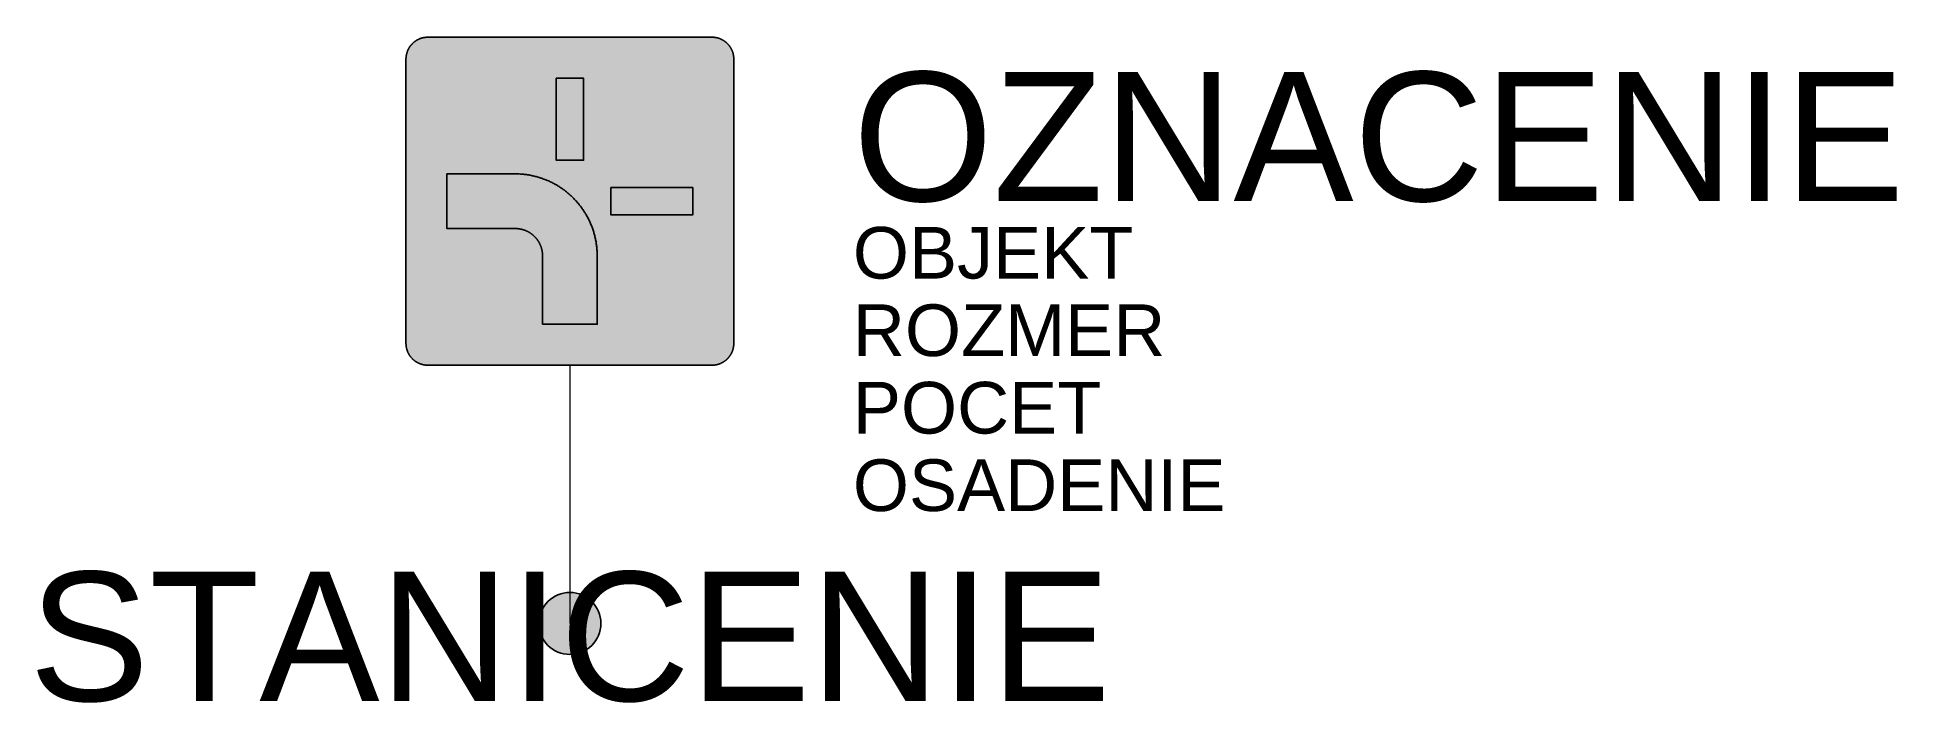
# Model space of a CAD drawing. Header units: metres. Extents: x -10.3 to 25.7, y -1.5 to 11.4.
import ezdxf
from ezdxf.enums import TextEntityAlignment as Align

# ---------------------------------------------------------------- set-up
doc = ezdxf.new("R2010")
doc.units = ezdxf.units.M
doc.layers.get('Defpoints').update_dxf_attribs({"color": 140, "lineweight": 5})
doc.styles.get("Standard").update_dxf_attribs({"font": 'arial.ttf'})

msp = doc.modelspace()

# ---------------------------------------------------------------- hatches: boundary and pattern name
at = {"true_color": 0xf1efea}
msp.add_hatch(color=7, dxfattribs=at).paths.add_polyline_path([(-2.752, 5), (-2.757, 5), (-2.762, 5), (-2.767, 5), (-2.773, 5), (-2.778, 5.001), (-2.783, 5.001), (-2.788, 5.002), (-2.793, 5.002), (-2.799, 5.003), (-2.804, 5.003), (-2.809, 5.004), (-2.814, 5.005), (-2.819, 5.005), (-2.824, 5.006), (-2.83, 5.007), (-2.835, 5.008), (-2.84, 5.009), (-2.845, 5.01), (-2.85, 5.012), (-2.855, 5.013), (-2.86, 5.014), (-2.865, 5.015), (-2.87, 5.017), (-2.875, 5.018), (-2.88, 5.02), (-2.885, 5.021), (-2.89, 5.023), (-2.894, 5.025), (-2.899, 5.027), (-2.904, 5.028), (-2.909, 5.03), (-2.914, 5.032), (-2.918, 5.034), (-2.923, 5.036), (-2.928, 5.038), (-2.933, 5.041), (-2.937, 5.043), (-2.942, 5.045), (-2.946, 5.047), (-2.951, 5.05), (-2.956, 5.052), (-2.96, 5.055), (-2.965, 5.057), (-2.969, 5.06), (-2.973, 5.063), (-2.978, 5.065), (-2.982, 5.068), (-2.987, 5.071), (-2.991, 5.074), (-2.995, 5.077), (-2.999, 5.08), (-3.004, 5.083), (-3.008, 5.086), (-3.012, 5.089), (-3.016, 5.093), (-3.02, 5.096), (-3.024, 5.099), (-3.028, 5.103), (-3.032, 5.106), (-3.036, 5.109), (-3.04, 5.113), (-3.044, 5.117), (-3.047, 5.12), (-3.051, 5.124), (-3.055, 5.128), (-3.058, 5.131), (-3.062, 5.135), (-3.065, 5.139), (-3.069, 5.143), (-3.072, 5.147), (-3.076, 5.151), (-3.079, 5.155), (-3.082, 5.159), (-3.086, 5.163), (-3.089, 5.167), (-3.092, 5.171), (-3.095, 5.176), (-3.098, 5.18), (-3.101, 5.184), (-3.104, 5.188), (-3.107, 5.193), (-3.109, 5.197), (-3.112, 5.201), (-3.115, 5.206), (-3.118, 5.21), (-3.12, 5.215), (-3.123, 5.219), (-3.125, 5.224), (-3.128, 5.229), (-3.13, 5.233), (-3.132, 5.238), (-3.134, 5.242), (-3.137, 5.247), (-3.139, 5.252), (-3.141, 5.256), (-3.143, 5.261), (-3.145, 5.266), (-3.147, 5.271), (-3.148, 5.276), (-3.15, 5.281), (-3.152, 5.285), (-3.154, 5.29), (-3.155, 5.295), (-3.157, 5.3), (-3.158, 5.305), (-3.16, 5.31), (-3.161, 5.315), (-3.162, 5.32), (-3.164, 5.325), (-3.165, 5.33), (-3.166, 5.335), (-3.167, 5.34), (-3.168, 5.345), (-3.169, 5.351), (-3.17, 5.356), (-3.17, 5.361), (-3.171, 5.366), (-3.172, 5.371), (-3.172, 5.376), (-3.173, 5.381), (-3.173, 5.387), (-3.174, 5.392), (-3.174, 5.397), (-3.174, 5.402), (-3.175, 5.408), (-3.175, 5.413), (-3.175, 5.418), (-3.175, 5.423), (-3.175, 10.927), (-3.175, 10.932), (-3.175, 10.937), (-3.175, 10.942), (-3.174, 10.948), (-3.174, 10.953), (-3.174, 10.958), (-3.173, 10.963), (-3.173, 10.968), (-3.172, 10.974), (-3.172, 10.979), (-3.171, 10.984), (-3.17, 10.989), (-3.17, 10.994), (-3.169, 10.999), (-3.168, 11.004), (-3.167, 11.01), (-3.166, 11.015), (-3.165, 11.02), (-3.164, 11.025), (-3.162, 11.03), (-3.161, 11.035), (-3.16, 11.04), (-3.158, 11.045), (-3.157, 11.05), (-3.155, 11.055), (-3.154, 11.06), (-3.152, 11.064), (-3.15, 11.069), (-3.148, 11.074), (-3.147, 11.079), (-3.145, 11.084), (-3.143, 11.089), (-3.141, 11.093), (-3.139, 11.098), (-3.137, 11.103), (-3.134, 11.108), (-3.132, 11.112), (-3.13, 11.117), (-3.128, 11.121), (-3.125, 11.126), (-3.123, 11.131), (-3.12, 11.135), (-3.118, 11.14), (-3.115, 11.144), (-3.112, 11.148), (-3.109, 11.153), (-3.107, 11.157), (-3.104, 11.161), (-3.101, 11.166), (-3.098, 11.17), (-3.095, 11.174), (-3.092, 11.178), (-3.089, 11.183), (-3.086, 11.187), (-3.082, 11.191), (-3.079, 11.195), (-3.076, 11.199), (-3.072, 11.203), (-3.069, 11.207), (-3.065, 11.211), (-3.062, 11.215), (-3.058, 11.218), (-3.055, 11.222), (-3.051, 11.226), (-3.047, 11.23), (-3.044, 11.233), (-3.04, 11.237), (-3.036, 11.24), (-3.032, 11.244), (-3.028, 11.247), (-3.024, 11.251), (-3.02, 11.254), (-3.016, 11.257), (-3.012, 11.261), (-3.008, 11.264), (-3.004, 11.267), (-2.999, 11.27), (-2.995, 11.273), (-2.991, 11.276), (-2.987, 11.279), (-2.982, 11.282), (-2.978, 11.284), (-2.973, 11.287), (-2.969, 11.29), (-2.965, 11.293), (-2.96, 11.295), (-2.956, 11.298), (-2.951, 11.3), (-2.946, 11.302), (-2.942, 11.305), (-2.937, 11.307), (-2.933, 11.309), (-2.928, 11.312), (-2.923, 11.314), (-2.918, 11.316), (-2.914, 11.318), (-2.909, 11.32), (-2.904, 11.322), (-2.899, 11.323), (-2.894, 11.325), (-2.89, 11.327), (-2.885, 11.329), (-2.88, 11.33), (-2.875, 11.332), (-2.87, 11.333), (-2.865, 11.335), (-2.86, 11.336), (-2.855, 11.337), (-2.85, 11.338), (-2.845, 11.34), (-2.84, 11.341), (-2.835, 11.342), (-2.83, 11.343), (-2.824, 11.344), (-2.819, 11.345), (-2.814, 11.345), (-2.809, 11.346), (-2.804, 11.347), (-2.799, 11.347), (-2.793, 11.348), (-2.788, 11.348), (-2.783, 11.349), (-2.778, 11.349), (-2.773, 11.349), (-2.767, 11.35), (-2.762, 11.35), (-2.757, 11.35), (-2.752, 11.35), (2.752, 11.35), (2.757, 11.35), (2.762, 11.35), (2.767, 11.35), (2.773, 11.349), (2.778, 11.349), (2.783, 11.349), (2.788, 11.348), (2.793, 11.348), (2.799, 11.347), (2.804, 11.347), (2.809, 11.346), (2.814, 11.345), (2.819, 11.345), (2.824, 11.344), (2.83, 11.343), (2.835, 11.342), (2.84, 11.341), (2.845, 11.34), (2.85, 11.338), (2.855, 11.337), (2.86, 11.336), (2.865, 11.335), (2.87, 11.333), (2.875, 11.332), (2.88, 11.33), (2.885, 11.329), (2.89, 11.327), (2.894, 11.325), (2.899, 11.323), (2.904, 11.322), (2.909, 11.32), (2.914, 11.318), (2.918, 11.316), (2.923, 11.314), (2.928, 11.312), (2.933, 11.309), (2.937, 11.307), (2.942, 11.305), (2.946, 11.302), (2.951, 11.3), (2.956, 11.298), (2.96, 11.295), (2.965, 11.293), (2.969, 11.29), (2.973, 11.287), (2.978, 11.284), (2.982, 11.282), (2.987, 11.279), (2.991, 11.276), (2.995, 11.273), (2.999, 11.27), (3.003, 11.267), (3.008, 11.264), (3.012, 11.261), (3.016, 11.257), (3.02, 11.254), (3.024, 11.251), (3.028, 11.247), (3.032, 11.244), (3.036, 11.24), (3.04, 11.237), (3.043, 11.233), (3.047, 11.23), (3.051, 11.226), (3.055, 11.222), (3.058, 11.218), (3.062, 11.215), (3.065, 11.211), (3.069, 11.207), (3.072, 11.203), (3.076, 11.199), (3.079, 11.195), (3.082, 11.191), (3.086, 11.187), (3.089, 11.183), (3.092, 11.178), (3.095, 11.174), (3.098, 11.17), (3.101, 11.166), (3.104, 11.161), (3.107, 11.157), (3.109, 11.153), (3.112, 11.148), (3.115, 11.144), (3.118, 11.14), (3.12, 11.135), (3.123, 11.131), (3.125, 11.126), (3.128, 11.121), (3.13, 11.117), (3.132, 11.112), (3.134, 11.108), (3.137, 11.103), (3.139, 11.098), (3.141, 11.093), (3.143, 11.089), (3.145, 11.084), (3.147, 11.079), (3.148, 11.074), (3.15, 11.069), (3.152, 11.064), (3.154, 11.06), (3.155, 11.055), (3.157, 11.05), (3.158, 11.045), (3.16, 11.04), (3.161, 11.035), (3.162, 11.03), (3.163, 11.025), (3.165, 11.02), (3.166, 11.015), (3.167, 11.01), (3.168, 11.004), (3.169, 10.999), (3.17, 10.994), (3.17, 10.989), (3.171, 10.984), (3.172, 10.979), (3.172, 10.974), (3.173, 10.968), (3.173, 10.963), (3.174, 10.958), (3.174, 10.953), (3.174, 10.948), (3.175, 10.942), (3.175, 10.937), (3.175, 10.932), (3.175, 10.927), (3.175, 5.423), (3.175, 5.418), (3.175, 5.413), (3.175, 5.408), (3.174, 5.402), (3.174, 5.397), (3.174, 5.392), (3.173, 5.387), (3.173, 5.381), (3.172, 5.376), (3.172, 5.371), (3.171, 5.366), (3.17, 5.361), (3.17, 5.356), (3.169, 5.351), (3.168, 5.345), (3.167, 5.34), (3.166, 5.335), (3.165, 5.33), (3.163, 5.325), (3.162, 5.32), (3.161, 5.315), (3.16, 5.31), (3.158, 5.305), (3.157, 5.3), (3.155, 5.295), (3.154, 5.29), (3.152, 5.285), (3.15, 5.281), (3.148, 5.276), (3.147, 5.271), (3.145, 5.266), (3.143, 5.261), (3.141, 5.256), (3.139, 5.252), (3.137, 5.247), (3.134, 5.242), (3.132, 5.238), (3.13, 5.233), (3.128, 5.229), (3.125, 5.224), (3.123, 5.219), (3.12, 5.215), (3.118, 5.21), (3.115, 5.206), (3.112, 5.201), (3.109, 5.197), (3.107, 5.193), (3.104, 5.188), (3.101, 5.184), (3.098, 5.18), (3.095, 5.176), (3.092, 5.171), (3.089, 5.167), (3.086, 5.163), (3.082, 5.159), (3.079, 5.155), (3.076, 5.151), (3.072, 5.147), (3.069, 5.143), (3.065, 5.139), (3.062, 5.135), (3.058, 5.131), (3.055, 5.128), (3.051, 5.124), (3.047, 5.12), (3.043, 5.117), (3.04, 5.113), (3.036, 5.109), (3.032, 5.106), (3.028, 5.103), (3.024, 5.099), (3.02, 5.096), (3.016, 5.093), (3.012, 5.089), (3.008, 5.086), (3.003, 5.083), (2.999, 5.08), (2.995, 5.077), (2.991, 5.074), (2.987, 5.071), (2.982, 5.068), (2.978, 5.065), (2.973, 5.063), (2.969, 5.06), (2.965, 5.057), (2.96, 5.055), (2.956, 5.052), (2.951, 5.05), (2.946, 5.047), (2.942, 5.045), (2.937, 5.043), (2.933, 5.041), (2.928, 5.038), (2.923, 5.036), (2.918, 5.034), (2.914, 5.032), (2.909, 5.03), (2.904, 5.028), (2.899, 5.027), (2.894, 5.025), (2.89, 5.023), (2.885, 5.021), (2.88, 5.02), (2.875, 5.018), (2.87, 5.017), (2.865, 5.015), (2.86, 5.014), (2.855, 5.013), (2.85, 5.012), (2.845, 5.01), (2.84, 5.009), (2.835, 5.008), (2.83, 5.007), (2.824, 5.006), (2.819, 5.005), (2.814, 5.005), (2.809, 5.004), (2.804, 5.003), (2.799, 5.003), (2.793, 5.002), (2.788, 5.002), (2.783, 5.001), (2.778, 5.001), (2.773, 5), (2.767, 5), (2.762, 5), (2.757, 5), (2.752, 5)])
at = {"true_color": 0x9b9b9b}
h = msp.add_hatch(color=253, dxfattribs=at)
h.paths.add_polyline_path([(-2.752, 5.106), (-2.76, 5.106), (-2.768, 5.106), (-2.776, 5.107), (-2.784, 5.107), (-2.792, 5.108), (-2.8, 5.109), (-2.808, 5.111), (-2.816, 5.112), (-2.823, 5.114), (-2.831, 5.116), (-2.839, 5.118), (-2.846, 5.12), (-2.854, 5.122), (-2.861, 5.125), (-2.868, 5.128), (-2.875, 5.131), (-2.882, 5.134), (-2.889, 5.137), (-2.896, 5.141), (-2.903, 5.144), (-2.91, 5.148), (-2.916, 5.152), (-2.923, 5.156), (-2.929, 5.16), (-2.935, 5.164), (-2.942, 5.169), (-2.948, 5.174), (-2.954, 5.178), (-2.959, 5.183), (-2.965, 5.188), (-2.971, 5.193), (-2.976, 5.199), (-2.981, 5.204), (-2.987, 5.21), (-2.992, 5.215), (-2.997, 5.221), (-3.001, 5.227), (-3.006, 5.233), (-3.011, 5.239), (-3.015, 5.246), (-3.019, 5.252), (-3.023, 5.259), (-3.027, 5.265), (-3.031, 5.272), (-3.034, 5.279), (-3.038, 5.286), (-3.041, 5.293), (-3.044, 5.3), (-3.047, 5.307), (-3.05, 5.314), (-3.053, 5.321), (-3.055, 5.329), (-3.057, 5.336), (-3.059, 5.344), (-3.061, 5.352), (-3.063, 5.359), (-3.064, 5.367), (-3.066, 5.375), (-3.067, 5.383), (-3.068, 5.391), (-3.068, 5.399), (-3.069, 5.407), (-3.069, 5.415), (-3.069, 5.423), (-3.069, 10.927), (-3.069, 10.935), (-3.069, 10.943), (-3.068, 10.951), (-3.068, 10.959), (-3.067, 10.967), (-3.066, 10.975), (-3.064, 10.983), (-3.063, 10.991), (-3.061, 10.998), (-3.059, 11.006), (-3.057, 11.014), (-3.055, 11.021), (-3.053, 11.028), (-3.05, 11.036), (-3.047, 11.043), (-3.044, 11.05), (-3.041, 11.057), (-3.038, 11.064), (-3.034, 11.071), (-3.031, 11.078), (-3.027, 11.085), (-3.023, 11.091), (-3.019, 11.098), (-3.015, 11.104), (-3.011, 11.11), (-3.006, 11.117), (-3.001, 11.123), (-2.997, 11.129), (-2.992, 11.134), (-2.987, 11.14), (-2.981, 11.146), (-2.976, 11.151), (-2.971, 11.156), (-2.965, 11.162), (-2.959, 11.167), (-2.954, 11.172), (-2.948, 11.176), (-2.942, 11.181), (-2.935, 11.186), (-2.929, 11.19), (-2.923, 11.194), (-2.916, 11.198), (-2.91, 11.202), (-2.903, 11.206), (-2.896, 11.209), (-2.889, 11.213), (-2.882, 11.216), (-2.875, 11.219), (-2.868, 11.222), (-2.861, 11.225), (-2.854, 11.227), (-2.846, 11.23), (-2.839, 11.232), (-2.831, 11.234), (-2.823, 11.236), (-2.816, 11.238), (-2.808, 11.239), (-2.8, 11.24), (-2.792, 11.242), (-2.784, 11.243), (-2.776, 11.243), (-2.768, 11.244), (-2.76, 11.244), (-2.752, 11.244), (2.752, 11.244), (2.76, 11.244), (2.768, 11.244), (2.776, 11.243), (2.784, 11.243), (2.792, 11.242), (2.8, 11.24), (2.808, 11.239), (2.816, 11.238), (2.823, 11.236), (2.831, 11.234), (2.839, 11.232), (2.846, 11.23), (2.853, 11.227), (2.861, 11.225), (2.868, 11.222), (2.875, 11.219), (2.882, 11.216), (2.889, 11.213), (2.896, 11.209), (2.903, 11.206), (2.91, 11.202), (2.916, 11.198), (2.923, 11.194), (2.929, 11.19), (2.935, 11.186), (2.942, 11.181), (2.948, 11.176), (2.954, 11.172), (2.959, 11.167), (2.965, 11.162), (2.971, 11.156), (2.976, 11.151), (2.981, 11.146), (2.987, 11.14), (2.992, 11.134), (2.997, 11.129), (3.001, 11.123), (3.006, 11.117), (3.011, 11.11), (3.015, 11.104), (3.019, 11.098), (3.023, 11.091), (3.027, 11.085), (3.031, 11.078), (3.034, 11.071), (3.038, 11.064), (3.041, 11.057), (3.044, 11.05), (3.047, 11.043), (3.05, 11.036), (3.052, 11.028), (3.055, 11.021), (3.057, 11.014), (3.059, 11.006), (3.061, 10.998), (3.063, 10.991), (3.064, 10.983), (3.066, 10.975), (3.067, 10.967), (3.068, 10.959), (3.068, 10.951), (3.069, 10.943), (3.069, 10.935), (3.069, 10.927), (3.069, 5.423), (3.069, 5.415), (3.069, 5.407), (3.068, 5.399), (3.068, 5.391), (3.067, 5.383), (3.066, 5.375), (3.064, 5.367), (3.063, 5.359), (3.061, 5.352), (3.059, 5.344), (3.057, 5.336), (3.055, 5.329), (3.052, 5.321), (3.05, 5.314), (3.047, 5.307), (3.044, 5.3), (3.041, 5.293), (3.038, 5.286), (3.034, 5.279), (3.031, 5.272), (3.027, 5.265), (3.023, 5.259), (3.019, 5.252), (3.015, 5.246), (3.011, 5.239), (3.006, 5.233), (3.001, 5.227), (2.997, 5.221), (2.992, 5.215), (2.987, 5.21), (2.981, 5.204), (2.976, 5.199), (2.971, 5.193), (2.965, 5.188), (2.959, 5.183), (2.954, 5.178), (2.948, 5.174), (2.942, 5.169), (2.935, 5.164), (2.929, 5.16), (2.923, 5.156), (2.916, 5.152), (2.91, 5.148), (2.903, 5.144), (2.896, 5.141), (2.889, 5.137), (2.882, 5.134), (2.875, 5.131), (2.868, 5.128), (2.861, 5.125), (2.853, 5.122), (2.846, 5.12), (2.839, 5.118), (2.831, 5.116), (2.823, 5.114), (2.816, 5.112), (2.808, 5.111), (2.8, 5.109), (2.792, 5.108), (2.784, 5.107), (2.776, 5.107), (2.768, 5.106), (2.76, 5.106), (2.752, 5.106)])
h.paths.add_polyline_path([(-2.752, 5.265), (-2.756, 5.265), (-2.76, 5.265), (-2.764, 5.265), (-2.768, 5.265), (-2.772, 5.266), (-2.776, 5.266), (-2.78, 5.267), (-2.784, 5.268), (-2.788, 5.269), (-2.791, 5.27), (-2.795, 5.271), (-2.799, 5.272), (-2.803, 5.273), (-2.806, 5.274), (-2.81, 5.276), (-2.813, 5.277), (-2.817, 5.279), (-2.82, 5.28), (-2.824, 5.282), (-2.827, 5.284), (-2.831, 5.286), (-2.834, 5.288), (-2.837, 5.29), (-2.84, 5.292), (-2.844, 5.294), (-2.847, 5.296), (-2.85, 5.298), (-2.853, 5.301), (-2.856, 5.303), (-2.858, 5.306), (-2.861, 5.308), (-2.864, 5.311), (-2.867, 5.314), (-2.869, 5.317), (-2.872, 5.319), (-2.874, 5.322), (-2.877, 5.325), (-2.879, 5.328), (-2.881, 5.331), (-2.883, 5.335), (-2.885, 5.338), (-2.887, 5.341), (-2.889, 5.344), (-2.891, 5.348), (-2.893, 5.351), (-2.895, 5.354), (-2.896, 5.358), (-2.898, 5.361), (-2.899, 5.365), (-2.901, 5.369), (-2.902, 5.372), (-2.903, 5.376), (-2.904, 5.38), (-2.905, 5.384), (-2.906, 5.387), (-2.907, 5.391), (-2.908, 5.395), (-2.909, 5.399), (-2.909, 5.403), (-2.91, 5.407), (-2.91, 5.411), (-2.91, 5.415), (-2.91, 5.419), (-2.91, 5.423), (-2.91, 10.927), (-2.91, 10.931), (-2.91, 10.935), (-2.91, 10.939), (-2.91, 10.943), (-2.909, 10.947), (-2.909, 10.951), (-2.908, 10.955), (-2.907, 10.959), (-2.906, 10.962), (-2.905, 10.966), (-2.904, 10.97), (-2.903, 10.974), (-2.902, 10.978), (-2.901, 10.981), (-2.899, 10.985), (-2.898, 10.988), (-2.896, 10.992), (-2.895, 10.995), (-2.893, 10.999), (-2.891, 11.002), (-2.889, 11.006), (-2.887, 11.009), (-2.885, 11.012), (-2.883, 11.015), (-2.881, 11.019), (-2.879, 11.022), (-2.877, 11.025), (-2.874, 11.028), (-2.872, 11.031), (-2.869, 11.033), (-2.867, 11.036), (-2.864, 11.039), (-2.861, 11.042), (-2.858, 11.044), (-2.856, 11.047), (-2.853, 11.049), (-2.85, 11.051), (-2.847, 11.054), (-2.844, 11.056), (-2.84, 11.058), (-2.837, 11.06), (-2.834, 11.062), (-2.831, 11.064), (-2.827, 11.066), (-2.824, 11.068), (-2.82, 11.07), (-2.817, 11.071), (-2.813, 11.073), (-2.81, 11.074), (-2.806, 11.076), (-2.803, 11.077), (-2.799, 11.078), (-2.795, 11.079), (-2.791, 11.08), (-2.788, 11.081), (-2.784, 11.082), (-2.78, 11.083), (-2.776, 11.084), (-2.772, 11.084), (-2.768, 11.085), (-2.764, 11.085), (-2.76, 11.085), (-2.756, 11.085), (-2.752, 11.085), (2.752, 11.085), (2.756, 11.085), (2.76, 11.085), (2.764, 11.085), (2.768, 11.085), (2.772, 11.084), (2.776, 11.084), (2.78, 11.083), (2.784, 11.082), (2.787, 11.081), (2.791, 11.08), (2.795, 11.079), (2.799, 11.078), (2.803, 11.077), (2.806, 11.076), (2.81, 11.074), (2.813, 11.073), (2.817, 11.071), (2.82, 11.07), (2.824, 11.068), (2.827, 11.066), (2.831, 11.064), (2.834, 11.062), (2.837, 11.06), (2.84, 11.058), (2.844, 11.056), (2.847, 11.054), (2.85, 11.051), (2.853, 11.049), (2.856, 11.047), (2.858, 11.044), (2.861, 11.042), (2.864, 11.039), (2.867, 11.036), (2.869, 11.033), (2.872, 11.031), (2.874, 11.028), (2.877, 11.025), (2.879, 11.022), (2.881, 11.019), (2.883, 11.015), (2.885, 11.012), (2.887, 11.009), (2.889, 11.006), (2.891, 11.002), (2.893, 10.999), (2.895, 10.995), (2.896, 10.992), (2.898, 10.988), (2.899, 10.985), (2.901, 10.981), (2.902, 10.978), (2.903, 10.974), (2.904, 10.97), (2.905, 10.966), (2.906, 10.962), (2.907, 10.959), (2.908, 10.955), (2.909, 10.951), (2.909, 10.947), (2.91, 10.943), (2.91, 10.939), (2.91, 10.935), (2.91, 10.931), (2.91, 10.927), (2.91, 5.423), (2.91, 5.419), (2.91, 5.415), (2.91, 5.411), (2.91, 5.407), (2.909, 5.403), (2.909, 5.399), (2.908, 5.395), (2.907, 5.391), (2.906, 5.387), (2.905, 5.384), (2.904, 5.38), (2.903, 5.376), (2.902, 5.372), (2.901, 5.369), (2.899, 5.365), (2.898, 5.361), (2.896, 5.358), (2.895, 5.354), (2.893, 5.351), (2.891, 5.348), (2.889, 5.344), (2.887, 5.341), (2.885, 5.338), (2.883, 5.335), (2.881, 5.331), (2.879, 5.328), (2.877, 5.325), (2.874, 5.322), (2.872, 5.319), (2.869, 5.317), (2.867, 5.314), (2.864, 5.311), (2.861, 5.308), (2.858, 5.306), (2.856, 5.303), (2.853, 5.301), (2.85, 5.298), (2.847, 5.296), (2.844, 5.294), (2.84, 5.292), (2.837, 5.29), (2.834, 5.288), (2.831, 5.286), (2.827, 5.284), (2.824, 5.282), (2.82, 5.28), (2.817, 5.279), (2.813, 5.277), (2.81, 5.276), (2.806, 5.274), (2.803, 5.273), (2.799, 5.272), (2.795, 5.271), (2.791, 5.27), (2.787, 5.269), (2.784, 5.268), (2.78, 5.267), (2.776, 5.266), (2.772, 5.266), (2.768, 5.265), (2.764, 5.265), (2.76, 5.265), (2.756, 5.265), (2.752, 5.265)], flags=16)
for points in [[(-0.265, 10.556), (0.265, 10.556), (0.265, 8.969), (-0.265, 8.969)], [(-0.529, 5.794), (-0.529, 7.117), (-0.529, 7.123), (-0.529, 7.13), (-0.53, 7.136), (-0.53, 7.143), (-0.53, 7.149), (-0.531, 7.156), (-0.531, 7.162), (-0.532, 7.169), (-0.532, 7.175), (-0.533, 7.182), (-0.534, 7.188), (-0.535, 7.195), (-0.536, 7.201), (-0.537, 7.208), (-0.538, 7.214), (-0.539, 7.22), (-0.541, 7.227), (-0.542, 7.233), (-0.544, 7.239), (-0.545, 7.246), (-0.547, 7.252), (-0.548, 7.258), (-0.55, 7.264), (-0.552, 7.271), (-0.554, 7.277), (-0.556, 7.283), (-0.558, 7.289), (-0.56, 7.295), (-0.562, 7.301), (-0.565, 7.307), (-0.567, 7.313), (-0.569, 7.319), (-0.572, 7.325), (-0.575, 7.331), (-0.577, 7.337), (-0.58, 7.343), (-0.583, 7.349), (-0.586, 7.354), (-0.588, 7.36), (-0.592, 7.366), (-0.595, 7.371), (-0.598, 7.377), (-0.601, 7.383), (-0.604, 7.388), (-0.608, 7.394), (-0.611, 7.399), (-0.615, 7.405), (-0.618, 7.41), (-0.622, 7.416), (-0.625, 7.421), (-0.629, 7.426), (-0.633, 7.431), (-0.637, 7.437), (-0.641, 7.442), (-0.645, 7.447), (-0.649, 7.452), (-0.653, 7.457), (-0.657, 7.462), (-0.662, 7.467), (-0.666, 7.472), (-0.67, 7.477), (-0.675, 7.481), (-0.68, 7.486), (-0.684, 7.491), (-0.689, 7.495), (-0.694, 7.5), (-0.698, 7.504), (-0.703, 7.509), (-0.708, 7.513), (-0.713, 7.518), (-0.718, 7.522), (-0.723, 7.526), (-0.728, 7.53), (-0.733, 7.534), (-0.738, 7.538), (-0.743, 7.542), (-0.749, 7.546), (-0.754, 7.55), (-0.759, 7.553), (-0.765, 7.557), (-0.77, 7.56), (-0.776, 7.564), (-0.781, 7.567), (-0.787, 7.571), (-0.792, 7.574), (-0.798, 7.577), (-0.803, 7.58), (-0.809, 7.583), (-0.815, 7.586), (-0.821, 7.589), (-0.826, 7.592), (-0.832, 7.595), (-0.838, 7.598), (-0.844, 7.6), (-0.85, 7.603), (-0.856, 7.606), (-0.862, 7.608), (-0.868, 7.61), (-0.874, 7.613), (-0.88, 7.615), (-0.886, 7.617), (-0.892, 7.619), (-0.898, 7.621), (-0.904, 7.623), (-0.911, 7.625), (-0.917, 7.627), (-0.923, 7.628), (-0.929, 7.63), (-0.936, 7.631), (-0.942, 7.633), (-0.948, 7.634), (-0.955, 7.636), (-0.961, 7.637), (-0.967, 7.638), (-0.974, 7.639), (-0.98, 7.64), (-0.987, 7.641), (-0.993, 7.642), (-1, 7.643), (-1.006, 7.643), (-1.013, 7.644), (-1.019, 7.644), (-1.026, 7.645), (-1.032, 7.645), (-1.039, 7.645), (-1.045, 7.646), (-1.052, 7.646), (-1.058, 7.646), (-2.381, 7.646), (-2.381, 8.704), (-1.058, 8.704), (-1.039, 8.704), (-1.019, 8.704), (-0.999, 8.703), (-0.98, 8.702), (-0.96, 8.701), (-0.94, 8.7), (-0.921, 8.698), (-0.901, 8.696), (-0.882, 8.694), (-0.863, 8.692), (-0.843, 8.69), (-0.824, 8.687), (-0.805, 8.684), (-0.785, 8.681), (-0.766, 8.677), (-0.747, 8.673), (-0.728, 8.669), (-0.709, 8.665), (-0.69, 8.661), (-0.671, 8.656), (-0.653, 8.651), (-0.634, 8.646), (-0.615, 8.641), (-0.597, 8.635), (-0.578, 8.63), (-0.56, 8.624), (-0.541, 8.618), (-0.523, 8.611), (-0.505, 8.605), (-0.487, 8.598), (-0.469, 8.591), (-0.451, 8.583), (-0.433, 8.576), (-0.415, 8.568), (-0.398, 8.56), (-0.38, 8.552), (-0.363, 8.544), (-0.345, 8.535), (-0.328, 8.526), (-0.311, 8.517), (-0.294, 8.508), (-0.277, 8.498), (-0.26, 8.489), (-0.243, 8.479), (-0.227, 8.469), (-0.21, 8.459), (-0.194, 8.448), (-0.178, 8.437), (-0.161, 8.426), (-0.145, 8.415), (-0.13, 8.404), (-0.114, 8.393), (-0.098, 8.381), (-0.083, 8.369), (-0.067, 8.357), (-0.052, 8.345), (-0.037, 8.332), (-0.022, 8.319), (-0.007, 8.306), (0.007, 8.293), (0.022, 8.28), (0.036, 8.267), (0.05, 8.253), (0.064, 8.239), (0.078, 8.225), (0.092, 8.211), (0.105, 8.197), (0.118, 8.182), (0.132, 8.167), (0.144, 8.153), (0.157, 8.138), (0.17, 8.123), (0.182, 8.108), (0.194, 8.092), (0.206, 8.077), (0.218, 8.061), (0.229, 8.045), (0.24, 8.029), (0.252, 8.013), (0.262, 7.997), (0.273, 7.981), (0.284, 7.965), (0.294, 7.948), (0.304, 7.932), (0.314, 7.915), (0.323, 7.898), (0.333, 7.881), (0.342, 7.864), (0.351, 7.847), (0.36, 7.83), (0.369, 7.812), (0.377, 7.795), (0.385, 7.777), (0.393, 7.76), (0.401, 7.742), (0.408, 7.724), (0.416, 7.706), (0.423, 7.688), (0.43, 7.67), (0.436, 7.652), (0.443, 7.634), (0.449, 7.615), (0.455, 7.597), (0.461, 7.578), (0.466, 7.56), (0.471, 7.541), (0.476, 7.522), (0.481, 7.504), (0.486, 7.485), (0.49, 7.466), (0.494, 7.447), (0.498, 7.428), (0.502, 7.409), (0.506, 7.39), (0.509, 7.37), (0.512, 7.351), (0.514, 7.332), (0.517, 7.312), (0.519, 7.293), (0.521, 7.274), (0.523, 7.254), (0.525, 7.234), (0.526, 7.215), (0.527, 7.195), (0.528, 7.176), (0.529, 7.156), (0.529, 7.136), (0.529, 7.117), (0.529, 5.794)], [(0.794, 8.44), (2.381, 8.44), (2.381, 7.91), (0.794, 7.91)]]:
    msp.add_hatch(color=253, dxfattribs=at).paths.add_polyline_path(points)
h = msp.add_hatch(color=0)
h.dxf.hatch_style = 1
h.paths.add_polyline_path([(0.6, 0, 1), (-0.6, 0, 1)])

# ---------------------------------------------------------------- linework, layer by layer
at = {"lineweight": 9}
msp.add_line((0, 5), (0, 2.5), dxfattribs=at)
at = {"color": 0, "lineweight": 9}
msp.add_line((0, 2.5), (0, 0), dxfattribs=at)
at = {"color": 7, "true_color": 0xf1efea}
msp.add_lwpolyline([(-2.752, 5), (-2.757, 5), (-2.762, 5), (-2.767, 5), (-2.773, 5), (-2.778, 5.001), (-2.783, 5.001), (-2.788, 5.002), (-2.793, 5.002), (-2.799, 5.003), (-2.804, 5.003), (-2.809, 5.004), (-2.814, 5.005), (-2.819, 5.005), (-2.824, 5.006), (-2.83, 5.007), (-2.835, 5.008), (-2.84, 5.009), (-2.845, 5.01), (-2.85, 5.012), (-2.855, 5.013), (-2.86, 5.014), (-2.865, 5.015), (-2.87, 5.017), (-2.875, 5.018), (-2.88, 5.02), (-2.885, 5.021), (-2.89, 5.023), (-2.894, 5.025), (-2.899, 5.027), (-2.904, 5.028), (-2.909, 5.03), (-2.914, 5.032), (-2.918, 5.034), (-2.923, 5.036), (-2.928, 5.038), (-2.933, 5.041), (-2.937, 5.043), (-2.942, 5.045), (-2.946, 5.047), (-2.951, 5.05), (-2.956, 5.052), (-2.96, 5.055), (-2.965, 5.057), (-2.969, 5.06), (-2.973, 5.063), (-2.978, 5.065), (-2.982, 5.068), (-2.987, 5.071), (-2.991, 5.074), (-2.995, 5.077), (-2.999, 5.08), (-3.004, 5.083), (-3.008, 5.086), (-3.012, 5.089), (-3.016, 5.093), (-3.02, 5.096), (-3.024, 5.099), (-3.028, 5.103), (-3.032, 5.106), (-3.036, 5.109), (-3.04, 5.113), (-3.044, 5.117), (-3.047, 5.12), (-3.051, 5.124), (-3.055, 5.128), (-3.058, 5.131), (-3.062, 5.135), (-3.065, 5.139), (-3.069, 5.143), (-3.072, 5.147), (-3.076, 5.151), (-3.079, 5.155), (-3.082, 5.159), (-3.086, 5.163), (-3.089, 5.167), (-3.092, 5.171), (-3.095, 5.176), (-3.098, 5.18), (-3.101, 5.184), (-3.104, 5.188), (-3.107, 5.193), (-3.109, 5.197), (-3.112, 5.201), (-3.115, 5.206), (-3.118, 5.21), (-3.12, 5.215), (-3.123, 5.219), (-3.125, 5.224), (-3.128, 5.229), (-3.13, 5.233), (-3.132, 5.238), (-3.134, 5.242), (-3.137, 5.247), (-3.139, 5.252), (-3.141, 5.256), (-3.143, 5.261), (-3.145, 5.266), (-3.147, 5.271), (-3.148, 5.276), (-3.15, 5.281), (-3.152, 5.285), (-3.154, 5.29), (-3.155, 5.295), (-3.157, 5.3), (-3.158, 5.305), (-3.16, 5.31), (-3.161, 5.315), (-3.162, 5.32), (-3.164, 5.325), (-3.165, 5.33), (-3.166, 5.335), (-3.167, 5.34), (-3.168, 5.345), (-3.169, 5.351), (-3.17, 5.356), (-3.17, 5.361), (-3.171, 5.366), (-3.172, 5.371), (-3.172, 5.376), (-3.173, 5.381), (-3.173, 5.387), (-3.174, 5.392), (-3.174, 5.397), (-3.174, 5.402), (-3.175, 5.408), (-3.175, 5.413), (-3.175, 5.418), (-3.175, 5.423), (-3.175, 10.927), (-3.175, 10.932), (-3.175, 10.937), (-3.175, 10.942), (-3.174, 10.948), (-3.174, 10.953), (-3.174, 10.958), (-3.173, 10.963), (-3.173, 10.968), (-3.172, 10.974), (-3.172, 10.979), (-3.171, 10.984), (-3.17, 10.989), (-3.17, 10.994), (-3.169, 10.999), (-3.168, 11.004), (-3.167, 11.01), (-3.166, 11.015), (-3.165, 11.02), (-3.164, 11.025), (-3.162, 11.03), (-3.161, 11.035), (-3.16, 11.04), (-3.158, 11.045), (-3.157, 11.05), (-3.155, 11.055), (-3.154, 11.06), (-3.152, 11.064), (-3.15, 11.069), (-3.148, 11.074), (-3.147, 11.079), (-3.145, 11.084), (-3.143, 11.089), (-3.141, 11.093), (-3.139, 11.098), (-3.137, 11.103), (-3.134, 11.108), (-3.132, 11.112), (-3.13, 11.117), (-3.128, 11.121), (-3.125, 11.126), (-3.123, 11.131), (-3.12, 11.135), (-3.118, 11.14), (-3.115, 11.144), (-3.112, 11.148), (-3.109, 11.153), (-3.107, 11.157), (-3.104, 11.161), (-3.101, 11.166), (-3.098, 11.17), (-3.095, 11.174), (-3.092, 11.178), (-3.089, 11.183), (-3.086, 11.187), (-3.082, 11.191), (-3.079, 11.195), (-3.076, 11.199), (-3.072, 11.203), (-3.069, 11.207), (-3.065, 11.211), (-3.062, 11.215), (-3.058, 11.218), (-3.055, 11.222), (-3.051, 11.226), (-3.047, 11.23), (-3.044, 11.233), (-3.04, 11.237), (-3.036, 11.24), (-3.032, 11.244), (-3.028, 11.247), (-3.024, 11.251), (-3.02, 11.254), (-3.016, 11.257), (-3.012, 11.261), (-3.008, 11.264), (-3.004, 11.267), (-2.999, 11.27), (-2.995, 11.273), (-2.991, 11.276), (-2.987, 11.279), (-2.982, 11.282), (-2.978, 11.284), (-2.973, 11.287), (-2.969, 11.29), (-2.965, 11.293), (-2.96, 11.295), (-2.956, 11.298), (-2.951, 11.3), (-2.946, 11.302), (-2.942, 11.305), (-2.937, 11.307), (-2.933, 11.309), (-2.928, 11.312), (-2.923, 11.314), (-2.918, 11.316), (-2.914, 11.318), (-2.909, 11.32), (-2.904, 11.322), (-2.899, 11.323), (-2.894, 11.325), (-2.89, 11.327), (-2.885, 11.329), (-2.88, 11.33), (-2.875, 11.332), (-2.87, 11.333), (-2.865, 11.335), (-2.86, 11.336), (-2.855, 11.337), (-2.85, 11.338), (-2.845, 11.34), (-2.84, 11.341), (-2.835, 11.342), (-2.83, 11.343), (-2.824, 11.344), (-2.819, 11.345), (-2.814, 11.345), (-2.809, 11.346), (-2.804, 11.347), (-2.799, 11.347), (-2.793, 11.348), (-2.788, 11.348), (-2.783, 11.349), (-2.778, 11.349), (-2.773, 11.349), (-2.767, 11.35), (-2.762, 11.35), (-2.757, 11.35), (-2.752, 11.35), (2.752, 11.35), (2.757, 11.35), (2.762, 11.35), (2.767, 11.35), (2.773, 11.349), (2.778, 11.349), (2.783, 11.349), (2.788, 11.348), (2.793, 11.348), (2.799, 11.347), (2.804, 11.347), (2.809, 11.346), (2.814, 11.345), (2.819, 11.345), (2.824, 11.344), (2.83, 11.343), (2.835, 11.342), (2.84, 11.341), (2.845, 11.34), (2.85, 11.338), (2.855, 11.337), (2.86, 11.336), (2.865, 11.335), (2.87, 11.333), (2.875, 11.332), (2.88, 11.33), (2.885, 11.329), (2.89, 11.327), (2.894, 11.325), (2.899, 11.323), (2.904, 11.322), (2.909, 11.32), (2.914, 11.318), (2.918, 11.316), (2.923, 11.314), (2.928, 11.312), (2.933, 11.309), (2.937, 11.307), (2.942, 11.305), (2.946, 11.302), (2.951, 11.3), (2.956, 11.298), (2.96, 11.295), (2.965, 11.293), (2.969, 11.29), (2.973, 11.287), (2.978, 11.284), (2.982, 11.282), (2.987, 11.279), (2.991, 11.276), (2.995, 11.273), (2.999, 11.27), (3.003, 11.267), (3.008, 11.264), (3.012, 11.261), (3.016, 11.257), (3.02, 11.254), (3.024, 11.251), (3.028, 11.247), (3.032, 11.244), (3.036, 11.24), (3.04, 11.237), (3.043, 11.233), (3.047, 11.23), (3.051, 11.226), (3.055, 11.222), (3.058, 11.218), (3.062, 11.215), (3.065, 11.211), (3.069, 11.207), (3.072, 11.203), (3.076, 11.199), (3.079, 11.195), (3.082, 11.191), (3.086, 11.187), (3.089, 11.183), (3.092, 11.178), (3.095, 11.174), (3.098, 11.17), (3.101, 11.166), (3.104, 11.161), (3.107, 11.157), (3.109, 11.153), (3.112, 11.148), (3.115, 11.144), (3.118, 11.14), (3.12, 11.135), (3.123, 11.131), (3.125, 11.126), (3.128, 11.121), (3.13, 11.117), (3.132, 11.112), (3.134, 11.108), (3.137, 11.103), (3.139, 11.098), (3.141, 11.093), (3.143, 11.089), (3.145, 11.084), (3.147, 11.079), (3.148, 11.074), (3.15, 11.069), (3.152, 11.064), (3.154, 11.06), (3.155, 11.055), (3.157, 11.05), (3.158, 11.045), (3.16, 11.04), (3.161, 11.035), (3.162, 11.03), (3.163, 11.025), (3.165, 11.02), (3.166, 11.015), (3.167, 11.01), (3.168, 11.004), (3.169, 10.999), (3.17, 10.994), (3.17, 10.989), (3.171, 10.984), (3.172, 10.979), (3.172, 10.974), (3.173, 10.968), (3.173, 10.963), (3.174, 10.958), (3.174, 10.953), (3.174, 10.948), (3.175, 10.942), (3.175, 10.937), (3.175, 10.932), (3.175, 10.927), (3.175, 5.423), (3.175, 5.418), (3.175, 5.413), (3.175, 5.408), (3.174, 5.402), (3.174, 5.397), (3.174, 5.392), (3.173, 5.387), (3.173, 5.381), (3.172, 5.376), (3.172, 5.371), (3.171, 5.366), (3.17, 5.361), (3.17, 5.356), (3.169, 5.351), (3.168, 5.345), (3.167, 5.34), (3.166, 5.335), (3.165, 5.33), (3.163, 5.325), (3.162, 5.32), (3.161, 5.315), (3.16, 5.31), (3.158, 5.305), (3.157, 5.3), (3.155, 5.295), (3.154, 5.29), (3.152, 5.285), (3.15, 5.281), (3.148, 5.276), (3.147, 5.271), (3.145, 5.266), (3.143, 5.261), (3.141, 5.256), (3.139, 5.252), (3.137, 5.247), (3.134, 5.242), (3.132, 5.238), (3.13, 5.233), (3.128, 5.229), (3.125, 5.224), (3.123, 5.219), (3.12, 5.215), (3.118, 5.21), (3.115, 5.206), (3.112, 5.201), (3.109, 5.197), (3.107, 5.193), (3.104, 5.188), (3.101, 5.184), (3.098, 5.18), (3.095, 5.176), (3.092, 5.171), (3.089, 5.167), (3.086, 5.163), (3.082, 5.159), (3.079, 5.155), (3.076, 5.151), (3.072, 5.147), (3.069, 5.143), (3.065, 5.139), (3.062, 5.135), (3.058, 5.131), (3.055, 5.128), (3.051, 5.124), (3.047, 5.12), (3.043, 5.117), (3.04, 5.113), (3.036, 5.109), (3.032, 5.106), (3.028, 5.103), (3.024, 5.099), (3.02, 5.096), (3.016, 5.093), (3.012, 5.089), (3.008, 5.086), (3.003, 5.083), (2.999, 5.08), (2.995, 5.077), (2.991, 5.074), (2.987, 5.071), (2.982, 5.068), (2.978, 5.065), (2.973, 5.063), (2.969, 5.06), (2.965, 5.057), (2.96, 5.055), (2.956, 5.052), (2.951, 5.05), (2.946, 5.047), (2.942, 5.045), (2.937, 5.043), (2.933, 5.041), (2.928, 5.038), (2.923, 5.036), (2.918, 5.034), (2.914, 5.032), (2.909, 5.03), (2.904, 5.028), (2.899, 5.027), (2.894, 5.025), (2.89, 5.023), (2.885, 5.021), (2.88, 5.02), (2.875, 5.018), (2.87, 5.017), (2.865, 5.015), (2.86, 5.014), (2.855, 5.013), (2.85, 5.012), (2.845, 5.01), (2.84, 5.009), (2.835, 5.008), (2.83, 5.007), (2.824, 5.006), (2.819, 5.005), (2.814, 5.005), (2.809, 5.004), (2.804, 5.003), (2.799, 5.003), (2.793, 5.002), (2.788, 5.002), (2.783, 5.001), (2.778, 5.001), (2.773, 5), (2.767, 5), (2.762, 5), (2.757, 5), (2.752, 5), (-2.752, 5)], dxfattribs=at)
at = {"color": 253, "true_color": 0x9b9b9b}
for points in [[(-0.265, 10.556), (0.265, 10.556), (0.265, 8.969), (-0.265, 8.969), (-0.265, 10.556)], [(-0.529, 5.794), (-0.529, 7.117), (-0.529, 7.123), (-0.529, 7.13), (-0.53, 7.136), (-0.53, 7.143), (-0.53, 7.149), (-0.531, 7.156), (-0.531, 7.162), (-0.532, 7.169), (-0.532, 7.175), (-0.533, 7.182), (-0.534, 7.188), (-0.535, 7.195), (-0.536, 7.201), (-0.537, 7.208), (-0.538, 7.214), (-0.539, 7.22), (-0.541, 7.227), (-0.542, 7.233), (-0.544, 7.239), (-0.545, 7.246), (-0.547, 7.252), (-0.548, 7.258), (-0.55, 7.264), (-0.552, 7.271), (-0.554, 7.277), (-0.556, 7.283), (-0.558, 7.289), (-0.56, 7.295), (-0.562, 7.301), (-0.565, 7.307), (-0.567, 7.313), (-0.569, 7.319), (-0.572, 7.325), (-0.575, 7.331), (-0.577, 7.337), (-0.58, 7.343), (-0.583, 7.349), (-0.586, 7.354), (-0.588, 7.36), (-0.592, 7.366), (-0.595, 7.371), (-0.598, 7.377), (-0.601, 7.383), (-0.604, 7.388), (-0.608, 7.394), (-0.611, 7.399), (-0.615, 7.405), (-0.618, 7.41), (-0.622, 7.416), (-0.625, 7.421), (-0.629, 7.426), (-0.633, 7.431), (-0.637, 7.437), (-0.641, 7.442), (-0.645, 7.447), (-0.649, 7.452), (-0.653, 7.457), (-0.657, 7.462), (-0.662, 7.467), (-0.666, 7.472), (-0.67, 7.477), (-0.675, 7.481), (-0.68, 7.486), (-0.684, 7.491), (-0.689, 7.495), (-0.694, 7.5), (-0.698, 7.504), (-0.703, 7.509), (-0.708, 7.513), (-0.713, 7.518), (-0.718, 7.522), (-0.723, 7.526), (-0.728, 7.53), (-0.733, 7.534), (-0.738, 7.538), (-0.743, 7.542), (-0.749, 7.546), (-0.754, 7.55), (-0.759, 7.553), (-0.765, 7.557), (-0.77, 7.56), (-0.776, 7.564), (-0.781, 7.567), (-0.787, 7.571), (-0.792, 7.574), (-0.798, 7.577), (-0.803, 7.58), (-0.809, 7.583), (-0.815, 7.586), (-0.821, 7.589), (-0.826, 7.592), (-0.832, 7.595), (-0.838, 7.598), (-0.844, 7.6), (-0.85, 7.603), (-0.856, 7.606), (-0.862, 7.608), (-0.868, 7.61), (-0.874, 7.613), (-0.88, 7.615), (-0.886, 7.617), (-0.892, 7.619), (-0.898, 7.621), (-0.904, 7.623), (-0.911, 7.625), (-0.917, 7.627), (-0.923, 7.628), (-0.929, 7.63), (-0.936, 7.631), (-0.942, 7.633), (-0.948, 7.634), (-0.955, 7.636), (-0.961, 7.637), (-0.967, 7.638), (-0.974, 7.639), (-0.98, 7.64), (-0.987, 7.641), (-0.993, 7.642), (-1, 7.643), (-1.006, 7.643), (-1.013, 7.644), (-1.019, 7.644), (-1.026, 7.645), (-1.032, 7.645), (-1.039, 7.645), (-1.045, 7.646), (-1.052, 7.646), (-1.058, 7.646), (-2.381, 7.646), (-2.381, 8.704), (-1.058, 8.704), (-1.039, 8.704), (-1.019, 8.704), (-0.999, 8.703), (-0.98, 8.702), (-0.96, 8.701), (-0.94, 8.7), (-0.921, 8.698), (-0.901, 8.696), (-0.882, 8.694), (-0.863, 8.692), (-0.843, 8.69), (-0.824, 8.687), (-0.805, 8.684), (-0.785, 8.681), (-0.766, 8.677), (-0.747, 8.673), (-0.728, 8.669), (-0.709, 8.665), (-0.69, 8.661), (-0.671, 8.656), (-0.653, 8.651), (-0.634, 8.646), (-0.615, 8.641), (-0.597, 8.635), (-0.578, 8.63), (-0.56, 8.624), (-0.541, 8.618), (-0.523, 8.611), (-0.505, 8.605), (-0.487, 8.598), (-0.469, 8.591), (-0.451, 8.583), (-0.433, 8.576), (-0.415, 8.568), (-0.398, 8.56), (-0.38, 8.552), (-0.363, 8.544), (-0.345, 8.535), (-0.328, 8.526), (-0.311, 8.517), (-0.294, 8.508), (-0.277, 8.498), (-0.26, 8.489), (-0.243, 8.479), (-0.227, 8.469), (-0.21, 8.459), (-0.194, 8.448), (-0.178, 8.437), (-0.161, 8.426), (-0.145, 8.415), (-0.13, 8.404), (-0.114, 8.393), (-0.098, 8.381), (-0.083, 8.369), (-0.067, 8.357), (-0.052, 8.345), (-0.037, 8.332), (-0.022, 8.319), (-0.007, 8.306), (0.007, 8.293), (0.022, 8.28), (0.036, 8.267), (0.05, 8.253), (0.064, 8.239), (0.078, 8.225), (0.092, 8.211), (0.105, 8.197), (0.118, 8.182), (0.132, 8.167), (0.144, 8.153), (0.157, 8.138), (0.17, 8.123), (0.182, 8.108), (0.194, 8.092), (0.206, 8.077), (0.218, 8.061), (0.229, 8.045), (0.24, 8.029), (0.252, 8.013), (0.262, 7.997), (0.273, 7.981), (0.284, 7.965), (0.294, 7.948), (0.304, 7.932), (0.314, 7.915), (0.323, 7.898), (0.333, 7.881), (0.342, 7.864), (0.351, 7.847), (0.36, 7.83), (0.369, 7.812), (0.377, 7.795), (0.385, 7.777), (0.393, 7.76), (0.401, 7.742), (0.408, 7.724), (0.416, 7.706), (0.423, 7.688), (0.43, 7.67), (0.436, 7.652), (0.443, 7.634), (0.449, 7.615), (0.455, 7.597), (0.461, 7.578), (0.466, 7.56), (0.471, 7.541), (0.476, 7.522), (0.481, 7.504), (0.486, 7.485), (0.49, 7.466), (0.494, 7.447), (0.498, 7.428), (0.502, 7.409), (0.506, 7.39), (0.509, 7.37), (0.512, 7.351), (0.514, 7.332), (0.517, 7.312), (0.519, 7.293), (0.521, 7.274), (0.523, 7.254), (0.525, 7.234), (0.526, 7.215), (0.527, 7.195), (0.528, 7.176), (0.529, 7.156), (0.529, 7.136), (0.529, 7.117), (0.529, 5.794), (-0.529, 5.794)], [(0.794, 8.44), (2.381, 8.44), (2.381, 7.91), (0.794, 7.91), (0.794, 8.44)]]:
    msp.add_lwpolyline(points, dxfattribs=at)
at = {"color": 0}
msp.add_circle((0, 0), 0.6, dxfattribs=at)

# ---------------------------------------------------------------- texts
msp.add_attdef('OZNACENIE', (5.482, 8.177), '510-LOOKVIDITELNOST', height=2.5)
msp.add_attdef('STANICENIE', text='', height=2.5).set_placement((0, 1), align=Align.TOP_CENTER)
at = {"layer": 'Defpoints'}
for tag, p, s in [('OBJEKT', (5.482, 6.677), 'Jestvujúci'), ('ROZMER', (5.482, 5.177), '420x420/600x600/750x750'), ('POCET', (5.482, 3.677), ''), ('OSADENIE', (5.482, 2.177), '')]:
    msp.add_attdef(tag, p, s, height=1, dxfattribs=at)

doc.saveas('drawing.dxf')
